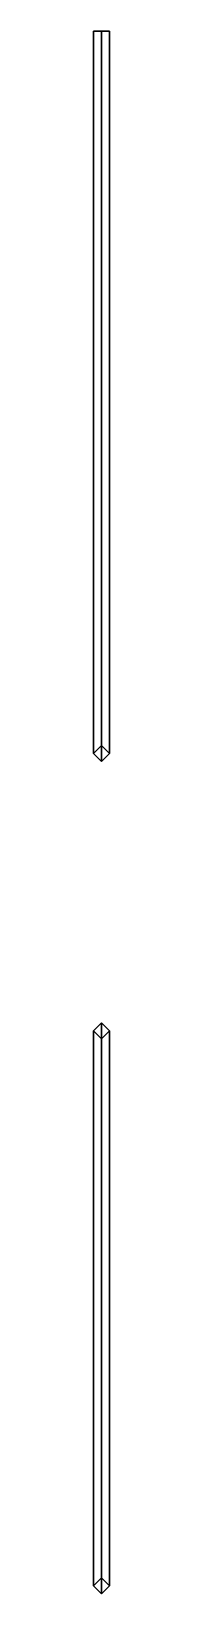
# Model space of a CAD drawing. Extents: x -1.72 to 1.72, y 0.5 to 4.44.
# Drawn here: x -1.72 to -1.68, y 0.5 to 4.442 of the extents above.
import ezdxf

# ---------------------------------------------------------------- set-up
doc = ezdxf.new("R2010")
doc.units = 0
doc.layers.add('PATCH', color=6, linetype='CONTINUOUS')

msp = doc.modelspace()

# ---------------------------------------------------------------- linework, layer by layer
at = {"layer": 'PATCH'}
for points in [[(-1.7, 4.4422, 4.56), (-1.72, 4.4422, 4.54), (-1.72, 2.62, 4.54), (-1.7, 2.6, 4.56)], [(-1.72, 4.4422, 4.54), (-1.7, 4.4422, 4.52), (-1.7, 2.64, 4.52), (-1.72, 2.62, 4.54)], [(-1.7, 4.4422, 4.07), (-1.72, 4.4422, 4.05), (-1.72, 2.62, 4.05), (-1.7, 2.6, 4.07)], [(-1.72, 4.4422, 4.05), (-1.7, 4.4422, 4.03), (-1.7, 2.64, 4.03), (-1.72, 2.62, 4.05)], [(-1.68, 4.4422, 4.54), (-1.7, 4.4422, 4.56), (-1.7, 2.6, 4.56), (-1.68, 2.62, 4.54)], [(-1.7, 4.4422, 4.52), (-1.68, 4.4422, 4.54), (-1.68, 2.62, 4.54), (-1.7, 2.64, 4.52)], [(-1.68, 4.4422, 4.05), (-1.7, 4.4422, 4.07), (-1.7, 2.6, 4.07), (-1.68, 2.62, 4.05)], [(-1.7, 4.4422, 4.03), (-1.68, 4.4422, 4.05), (-1.68, 2.62, 4.05), (-1.7, 2.64, 4.03)], [(-1.7, 1.94, 4.56), (-1.72, 1.92, 4.54), (-1.72, 0.52, 4.54), (-1.7, 0.5, 4.56)], [(-1.7, 1.94, 4.07), (-1.72, 1.92, 4.05), (-1.72, 0.52, 4.05), (-1.7, 0.5, 4.07)], [(-1.68, 1.92, 4.54), (-1.7, 1.94, 4.56), (-1.7, 0.5, 4.56), (-1.68, 0.52, 4.54)], [(-1.68, 1.92, 4.05), (-1.7, 1.94, 4.07), (-1.7, 0.5, 4.07), (-1.68, 0.52, 4.05)], [(-1.72, 1.92, 4.54), (-1.7, 1.9, 4.52), (-1.7, 0.54, 4.52), (-1.72, 0.52, 4.54)], [(-1.72, 1.92, 4.05), (-1.7, 1.9, 4.03), (-1.7, 0.54, 4.03), (-1.72, 0.52, 4.05)], [(-1.7, 1.9, 4.52), (-1.68, 1.92, 4.54), (-1.68, 0.52, 4.54), (-1.7, 0.54, 4.52)], [(-1.7, 1.9, 4.03), (-1.68, 1.92, 4.05), (-1.68, 0.52, 4.05), (-1.7, 0.54, 4.03)]]:
    msp.add_3dface(points, dxfattribs=at)

doc.saveas('drawing.dxf')
